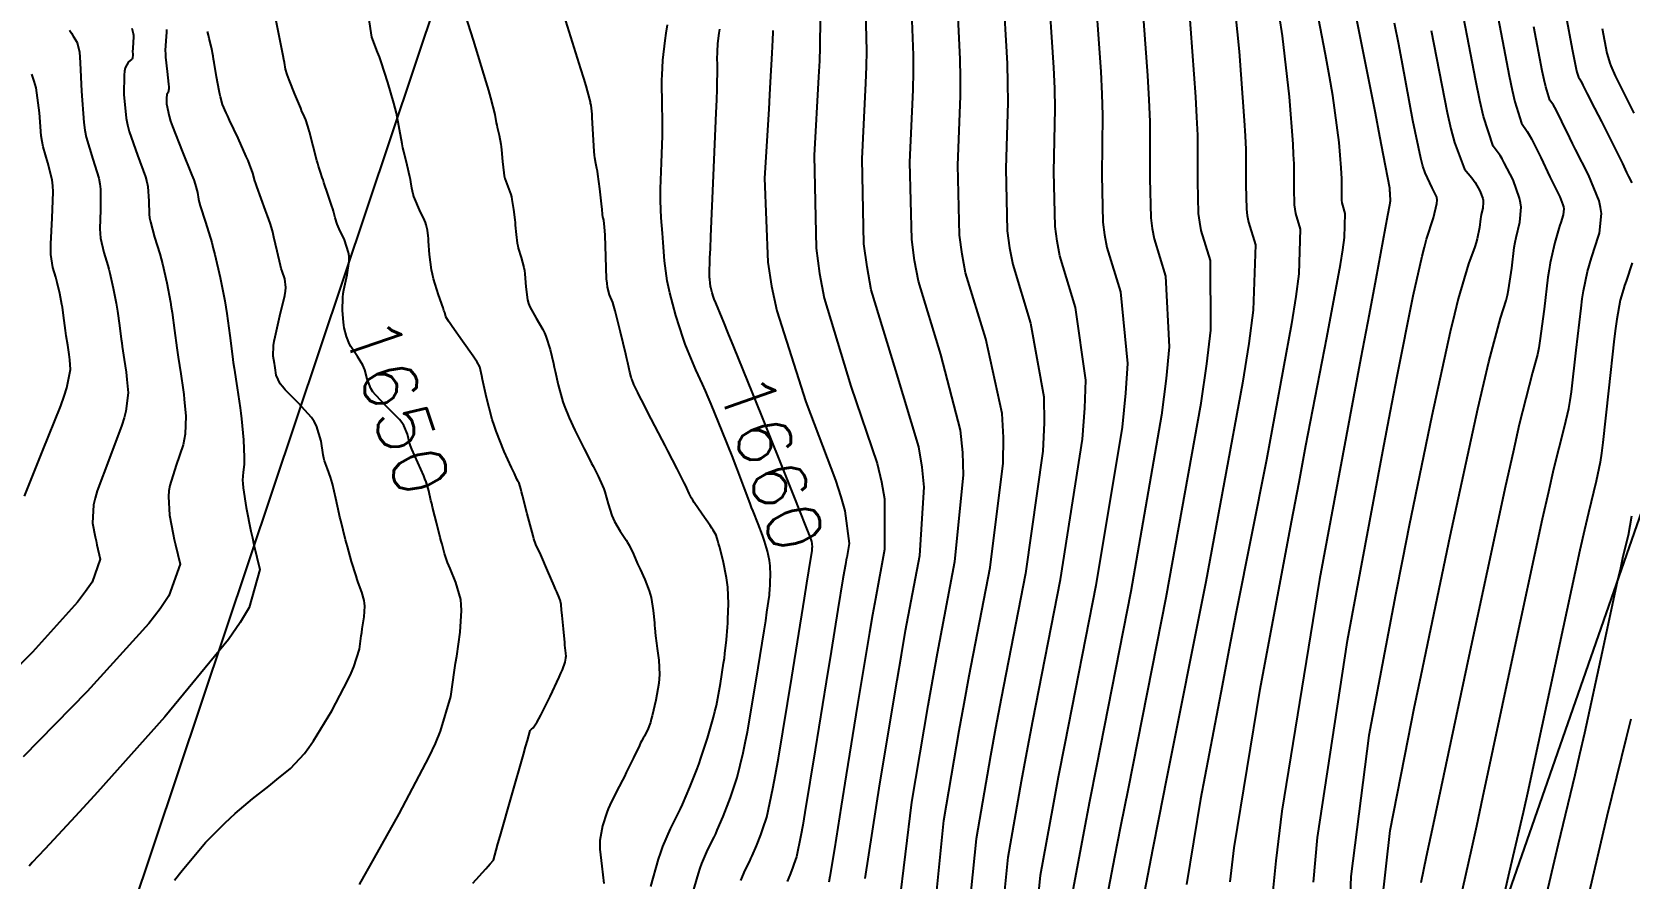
# Model space of a CAD drawing. Header units: metres. Extents: x 837475 to 838479, y 1189012 to 1191015.
# Drawn here: x 837641.9 to 837755.4, y 1189403.5 to 1189463.7 of the extents above; entities that cross this region are included whole.
import ezdxf

# ---------------------------------------------------------------- set-up
doc = ezdxf.new("R2010")
doc.units = ezdxf.units.M
doc.header["$LTSCALE"] = 0.3
for name, color, linetype in [('CORREDORVIA', 70, 'Continuous'), ('COTAS 10', 1, 'Continuous'), ('COTAS INT', 252, 'Continuous'), ('VIA2', 121, 'Continuous')]:
    doc.layers.add(name, color=color, linetype=linetype)
doc.styles.get("Standard").update_dxf_attribs({"font": 'simplex.shx'})

msp = doc.modelspace()

# ---------------------------------------------------------------- linework, layer by layer
at = {"layer": 'CORREDORVIA'}
msp.add_lwpolyline([(837910.67578, 1191000.96488), (838157.033, 1190996.193), (838237.174, 1190821.339), (838237.001, 1190602.875), (838240.0305, 1190437.1985), (838223.5365, 1190366.2715), (838212.196, 1190288.9195), (838227.642, 1189916.876), (838080.482, 1189451.8445), (837860.4834, 1189307.12351), (837593.19071, 1189234.39948), (837744.4868, 1189686.6093), (837750.277, 1189933.973), (837710.4905, 1190057.959), (837731.595, 1190134.414), (837885.383, 1190229.429), (837983.18356, 1190344.11971), (837817.55386, 1190502.18733), (837798.03286, 1190660.16958), (837963.57418, 1190795.98182)], close=True, dxfattribs=at)
at = {"layer": 'COTAS 10'}
for points in [[(837705.943, 1189400.032), (837706.713, 1189407.62), (837707.799, 1189414.008), (837708.145, 1189415.925), (837708.511, 1189417.907), (837709.993, 1189425.602), (837710.924, 1189433.032), (837710.941, 1189434.848), (837710.855, 1189436.558), (837709.676, 1189441.859), (837708.243, 1189446.562), (837707.997, 1189447.895), (837707.816, 1189449.241), (837707.706, 1189454.212), (837707.888, 1189459.135), (837707.891, 1189460.451), (837707.874, 1189461.746), (837707.641, 1189466.253)], [(837718.108, 1189401.085), (837718.866, 1189405.033), (837719.295, 1189407.222), (837719.819, 1189409.886), (837722.506, 1189423.463), (837725.001, 1189437.285), (837725.405, 1189440.103), (837725.683, 1189442.483), (837725.652, 1189447.435), (837725.001, 1189449.572), (837724.889, 1189450.178), (837724.807, 1189450.79), (837724.757, 1189453.049), (837724.749, 1189456.362), (837724.694, 1189457.637), (837724.615, 1189459.069), (837724.139, 1189465.534)], [(837750.924, 1189464.89), (837751.379, 1189462.471), (837751.606, 1189461.272), (837751.656, 1189461.035), (837751.701, 1189460.841), (837751.815, 1189460.485), (837751.912, 1189460.345), (837751.945, 1189460.286), (837751.981, 1189460.22), (837752.136, 1189459.908), (837752.442, 1189459.288), (837752.574, 1189459.026), (837752.726, 1189458.726), (837753.445, 1189457.319), (837754.193, 1189455.85), (837754.363, 1189455.512), (837754.517, 1189455.203), (837754.941, 1189454.332), (837755.238, 1189453.709), (837755.312, 1189453.556), (837755.383, 1189453.412), (837755.608, 1189452.961)], [(837665.158, 1189403.073), (837665.484, 1189403.656), (837665.887, 1189404.372), (837667.983, 1189408.082), (837670.125, 1189412.152), (837670.558, 1189413.096), (837670.922, 1189413.961), (837671.654, 1189416.423), (837671.926, 1189418.31), (837671.999, 1189418.812), (837672.071, 1189419.306), (837672.321, 1189421.014), (837672.422, 1189422.558), (837672.4, 1189422.948), (837672.356, 1189423.321), (837672.016, 1189424.535), (837671.6, 1189425.526), (837671.508, 1189425.76), (837671.426, 1189425.975), (837671.214, 1189426.605), (837671.036, 1189427.257), (837670.975, 1189427.486), (837670.909, 1189427.736), (837670.631, 1189428.814), (837670.523, 1189429.247), (837670.359, 1189429.898), (837670.297, 1189430.151), (837670.241, 1189430.384), (837670.087, 1189431.056), (837669.897, 1189431.695), (837669.817, 1189431.907), (837669.726, 1189432.134), (837669.301, 1189433.08), (837668.885, 1189434.025), (837668.799, 1189434.252), (837668.727, 1189434.463), (837668.575, 1189435.097), (837668.316, 1189435.713), (837668.176, 1189435.913), (837668.007, 1189436.124), (837667.151, 1189436.993), (837666.291, 1189437.884), (837666.119, 1189438.109), (837665.976, 1189438.326), (837665.701, 1189439.033), (837665.543, 1189439.668), (837665.475, 1189439.839), (837665.396, 1189440.008), (837665.022, 1189440.602), (837664.631, 1189441.175), (837664.541, 1189441.332), (837664.46, 1189441.488), (837664.232, 1189442.043), (837664.084, 1189442.658), (837664.052, 1189442.853), (837664.024, 1189443.057), (837663.956, 1189443.881), (837663.98, 1189444.811), (837664.01, 1189445.083), (837664.05, 1189445.361), (837664.279, 1189446.415), (837664.398, 1189447.233), (837664.431, 1189447.464), (837664.422, 1189447.739), (837664.391, 1189448.007), (837664.096, 1189448.916), (837663.729, 1189449.681), (837663.652, 1189449.857), (837663.586, 1189450.017), (837663.44, 1189450.469), (837663.315, 1189450.942), (837663.262, 1189451.116), (837663.202, 1189451.31), (837662.92, 1189452.164), (837662.635, 1189452.997), (837662.573, 1189453.177), (837662.518, 1189453.335), (837662.38, 1189453.723), (837662.247, 1189454.157), (837662.195, 1189454.344), (837662.137, 1189454.56), (837661.872, 1189455.582), (837661.603, 1189456.602), (837661.542, 1189456.818), (837661.487, 1189457.004), (837661.336, 1189457.434), (837661.15, 1189457.863), (837661.073, 1189458.048), (837660.984, 1189458.262), (837660.571, 1189459.276), (837660.174, 1189460.28), (837660.096, 1189460.488), (837660.031, 1189460.666), (837659.912, 1189461.053), (837659.826, 1189461.512), (837659.782, 1189461.734), (837659.731, 1189461.997), (837659.473, 1189463.291), (837659.204, 1189464.607)], [(837692.263, 1189403.356), (837692.585, 1189404.094), (837692.903, 1189404.731), (837692.99, 1189404.917), (837693.077, 1189405.107), (837693.384, 1189405.824), (837693.682, 1189406.587), (837693.762, 1189406.805), (837693.841, 1189407.027), (837694.117, 1189407.853), (837694.554, 1189409.895), (837694.734, 1189410.883), (837694.939, 1189412.054), (837695.895, 1189417.809), (837696.799, 1189423.417), (837696.972, 1189424.495), (837697.112, 1189425.368), (837697.34, 1189426.806), (837697.347, 1189426.91), (837697.349, 1189426.941), (837697.351, 1189426.974), (837697.354, 1189427.101), (837697.349, 1189427.237), (837697.345, 1189427.275), (837697.339, 1189427.313), (837697.311, 1189427.453), (837697.269, 1189427.6), (837697.254, 1189427.642), (837697.239, 1189427.686), (837697.174, 1189427.852), (837697.1, 1189428.037), (837697.078, 1189428.093), (837697.056, 1189428.15), (837696.974, 1189428.373), (837696.429, 1189429.746), (837696.115, 1189430.529), (837695.73, 1189431.485), (837693.753, 1189436.393), (837691.77, 1189441.303), (837691.382, 1189442.261), (837691.063, 1189443.045), (837690.943, 1189443.338), (837690.493, 1189444.428), (837690.382, 1189444.687), (837690.352, 1189444.764), (837690.324, 1189444.841), (837690.228, 1189445.137), (837690.15, 1189445.434), (837690.133, 1189445.513), (837690.118, 1189445.589), (837690.084, 1189445.852), (837690.064, 1189446.092), (837690.059, 1189446.153), (837690.054, 1189446.213), (837690.038, 1189446.412), (837690.075, 1189447.611), (837690.103, 1189448.301), (837690.139, 1189449.146), (837690.334, 1189453.494), (837690.526, 1189457.944), (837690.56, 1189458.855), (837690.586, 1189459.626), (837690.612, 1189461.249), (837690.599, 1189461.931), (837690.601, 1189462.108), (837690.605, 1189462.28), (837690.639, 1189462.861), (837690.727, 1189463.618), (837690.766, 1189463.901)], [(837732.973, 1189403.22), (837733.262, 1189406.4), (837735.388, 1189420.407), (837737.914, 1189433.892), (837738.455, 1189436.743), (837738.927, 1189439.212), (837740.062, 1189444.939), (837740.7, 1189447.755), (837740.86, 1189448.388), (837741.012, 1189448.958), (837741.5, 1189450.486), (837741.757, 1189451.489), (837741.762, 1189451.727), (837741.74, 1189451.948), (837741.424, 1189452.604), (837740.909, 1189453.671), (837740.761, 1189454.152), (837740.61, 1189454.713), (837740.048, 1189457.408), (837739.304, 1189461.414), (837739.039, 1189462.801), (837738.748, 1189464.309)], [(837641.36, 1189430.674), (837642.635, 1189433.886), (837643.922, 1189437.116), (837644.163, 1189437.793), (837644.354, 1189438.375), (837644.627, 1189439.693), (837644.564, 1189440.385), (837644.543, 1189440.573), (837644.52, 1189440.759), (837644.422, 1189441.419), (837644.318, 1189442.083), (837644.291, 1189442.271), (837644.264, 1189442.462), (837644.175, 1189443.168), (837644.074, 1189443.902), (837644.04, 1189444.11), (837644.004, 1189444.321), (837643.855, 1189445.1), (837643.678, 1189445.866), (837643.626, 1189446.068), (837643.572, 1189446.266), (837643.362, 1189446.945), (837643.221, 1189447.877), (837643.21, 1189448.235), (837643.211, 1189448.636), (837643.316, 1189450.443), (837643.383, 1189452.316), (837643.359, 1189452.759), (837643.318, 1189453.17), (837643.016, 1189454.377), (837642.67, 1189455.529), (837642.6, 1189455.904), (837642.542, 1189456.304), (837642.425, 1189457.95), (837642.176, 1189459.724), (837642.034, 1189460.205), (837641.86, 1189460.68)], [(837755.626, 1189447.265), (837755.195, 1189445.971), (837755.097, 1189445.672), (837755.009, 1189445.398), (837754.769, 1189444.619), (837754.537, 1189443.258), (837754.453, 1189442.616), (837754.361, 1189441.859), (837753.961, 1189438.171), (837753.549, 1189434.488), (837753.451, 1189433.734), (837753.359, 1189433.096), (837753.083, 1189431.753), (837752.518, 1189429.506), (837752.245, 1189428.297), (837751.921, 1189426.834), (837748.628, 1189411.547), (837748.238, 1189409.776), (837747.882, 1189408.186), (837746.886, 1189403.934), (837746.214, 1189401.058)]]:
    msp.add_lwpolyline(points, dxfattribs=at)
at = {"layer": 'COTAS INT'}
for points in [[(837720.615, 1189468.351), (837721.184, 1189460.594), (837721.277, 1189458.869), (837721.343, 1189457.326), (837721.347, 1189453.281), (837721.409, 1189450.48), (837721.511, 1189449.721), (837721.649, 1189448.97), (837722.457, 1189446.32), (837722.718, 1189441.298), (837722.512, 1189439.052), (837722.186, 1189436.434), (837720.004, 1189423.891), (837717.558, 1189411.49), (837717.065, 1189408.962), (837716.652, 1189406.828), (837715.829, 1189402.392)], [(837727.045, 1189403.257), (837727.337, 1189405.672), (837729.184, 1189416.944), (837731.415, 1189428.853), (837731.949, 1189431.669), (837732.446, 1189434.277), (837733.938, 1189441.959), (837734.9, 1189447.158), (837735.063, 1189448.201), (837735.182, 1189449.071), (837735.238, 1189450.781), (837735.055, 1189451.379), (837735.024, 1189451.548), (837735.001, 1189451.719), (837734.987, 1189452.351), (837734.985, 1189453.278), (837734.97, 1189453.634), (837734.948, 1189454.035), (837734.814, 1189455.843), (837734.347, 1189459.173), (837734.115, 1189460.532), (837733.838, 1189462.082), (837732.465, 1189469.257)], [(837710.765, 1189400.021), (837711.271, 1189405.006), (837712.226, 1189410.418), (837712.605, 1189412.444), (837713.034, 1189414.699), (837714.998, 1189424.746), (837716.555, 1189434.733), (837716.727, 1189436.95), (837716.786, 1189438.928), (837716.066, 1189444.09), (837714.946, 1189447.766), (837714.754, 1189448.808), (837714.612, 1189449.86), (837714.526, 1189453.747), (837714.615, 1189458.231), (837714.584, 1189459.66), (837714.529, 1189461.17), (837714.128, 1189467.302)], [(837717.372, 1189467.827), (837717.856, 1189460.882), (837717.931, 1189459.264), (837717.979, 1189457.779), (837717.936, 1189453.514), (837718.011, 1189450.17), (837718.132, 1189449.265), (837718.298, 1189448.368), (837719.261, 1189445.205), (837719.752, 1189440.113), (837719.619, 1189438.001), (837719.37, 1189435.584), (837717.501, 1189424.319), (837715.296, 1189413.094), (837714.835, 1189410.703), (837714.439, 1189408.623), (837713.55, 1189403.699), (837713.176, 1189400.016)], [(837727.156, 1189467.675), (837727.697, 1189462.304), (837728.059, 1189457.391), (837728.119, 1189456.303), (837728.161, 1189455.334), (837728.167, 1189452.816), (837728.205, 1189451.099), (837728.267, 1189450.635), (837728.352, 1189450.174), (837728.847, 1189448.55), (837728.696, 1189443.906), (837728.374, 1189441.541), (837727.931, 1189438.709), (837725.316, 1189424.585), (837722.539, 1189410.569), (837721.992, 1189407.805), (837721.542, 1189405.526), (837720.72, 1189401.327)], [(837737.845, 1189401.61), (837738.437, 1189406.915), (837739.704, 1189413.417), (837740.146, 1189415.602), (837740.628, 1189417.953), (837742.7, 1189427.834), (837744.666, 1189436.883), (837745.081, 1189438.711), (837745.439, 1189440.244), (837746.267, 1189443.333), (837746.672, 1189444.589), (837746.763, 1189444.968), (837746.845, 1189445.359), (837747.069, 1189446.884), (837747.256, 1189448.369), (837747.316, 1189448.735), (837747.38, 1189449.083), (837747.638, 1189450.176), (837747.736, 1189451.225), (837747.699, 1189451.544), (837747.633, 1189451.876), (837747.162, 1189453.178), (837746.545, 1189454.389), (837746.389, 1189454.663), (837746.238, 1189454.91), (837745.742, 1189455.581), (837745.07, 1189457.674), (837744.808, 1189458.818), (837744.514, 1189460.207), (837743.178, 1189467.259)], [(837672.321, 1189466.022), (837673.246, 1189463.102), (837674.153, 1189460.152), (837674.335, 1189459.536), (837674.486, 1189459.008), (837674.779, 1189457.831), (837674.884, 1189457.233), (837674.917, 1189457.071), (837674.951, 1189456.911), (837675.088, 1189456.345), (837675.215, 1189455.721), (837675.243, 1189455.525), (837675.268, 1189455.318), (837675.333, 1189454.486), (837675.417, 1189453.663), (837675.454, 1189453.463), (837675.496, 1189453.274), (837675.699, 1189452.692), (837675.911, 1189452.136), (837675.959, 1189451.964), (837676.003, 1189451.785), (837676.122, 1189451.071), (837676.203, 1189450.333), (837676.222, 1189450.138), (837676.24, 1189449.947), (837676.291, 1189449.294), (837676.372, 1189448.662), (837676.408, 1189448.485), (837676.449, 1189448.307), (837676.649, 1189447.658), (837676.844, 1189446.939), (837676.883, 1189446.718), (837676.916, 1189446.487), (837676.982, 1189445.57), (837677.108, 1189444.633), (837677.179, 1189444.389), (837677.266, 1189444.152), (837677.711, 1189443.349), (837678.197, 1189442.544), (837678.31, 1189442.305), (837678.413, 1189442.058), (837678.71, 1189441.11), (837678.943, 1189440.12), (837679.006, 1189439.847), (837679.068, 1189439.575), (837679.288, 1189438.598), (837679.539, 1189437.645), (837679.62, 1189437.389), (837679.707, 1189437.135), (837680.064, 1189436.246), (837680.465, 1189435.379), (837680.58, 1189435.14), (837680.696, 1189434.901), (837681.13, 1189434.041), (837681.553, 1189433.224), (837681.662, 1189433.012), (837681.769, 1189432.806), (837682.126, 1189432.114), (837682.44, 1189431.415), (837682.52, 1189431.206), (837682.595, 1189430.989), (837682.841, 1189430.147), (837683.109, 1189429.308), (837683.199, 1189429.093), (837683.296, 1189428.886), (837683.703, 1189428.199), (837684.121, 1189427.558), (837684.225, 1189427.38), (837684.323, 1189427.201), (837684.635, 1189426.552), (837684.93, 1189425.878), (837685.017, 1189425.684), (837685.107, 1189425.486), (837685.452, 1189424.746), (837685.762, 1189423.944), (837685.829, 1189423.708), (837685.889, 1189423.466), (837686.037, 1189422.54), (837686.124, 1189421.68), (837686.144, 1189421.479), (837686.162, 1189421.294), (837686.214, 1189420.759), (837686.272, 1189420.23), (837686.294, 1189420.048), (837686.319, 1189419.851), (837686.431, 1189419.011), (837686.479, 1189418.003), (837686.464, 1189417.7), (837686.436, 1189417.386), (837686.233, 1189416.167), (837685.968, 1189415.058), (837685.902, 1189414.813), (837685.838, 1189414.595), (837685.635, 1189414.036), (837685.479, 1189413.722), (837685.446, 1189413.66), (837685.418, 1189413.608), (837685.351, 1189413.507), (837685.219, 1189413.268), (837685.149, 1189413.129), (837685.065, 1189412.958), (837684.64, 1189412.075), (837684.131, 1189411.029), (837683.993, 1189410.755), (837683.858, 1189410.488), (837683.379, 1189409.58), (837682.948, 1189408.695), (837682.842, 1189408.443), (837682.742, 1189408.187), (837682.427, 1189407.235), (837682.253, 1189406.201), (837682.241, 1189405.894), (837682.245, 1189405.577), (837682.391, 1189404.358), (837682.542, 1189403.136)], [(837710.884, 1189466.778), (837711.201, 1189461.458), (837711.238, 1189460.056), (837711.252, 1189458.683), (837711.116, 1189453.979), (837711.214, 1189449.55), (837711.375, 1189448.351), (837711.595, 1189447.164), (837712.871, 1189442.974), (837713.821, 1189437.743), (837713.834, 1189435.899), (837713.739, 1189433.883), (837712.496, 1189425.174), (837710.772, 1189416.303), (837710.375, 1189414.185), (837710.013, 1189412.213), (837708.992, 1189406.313), (837708.354, 1189400.027)], [(837735.669, 1189466.496), (837737.357, 1189457.932), (837737.681, 1189456.273), (837737.943, 1189454.922), (837738.373, 1189452.613), (837738.392, 1189452.357), (837738.395, 1189452.3), (837738.397, 1189452.25), (837738.397, 1189452.118), (837738.399, 1189452.029), (837738.407, 1189451.981), (837738.433, 1189451.896), (837738.425, 1189451.654), (837738.408, 1189451.531), (837738.385, 1189451.383), (837738.249, 1189450.647), (837737.4, 1189446.131), (837736.927, 1189443.601), (837736.352, 1189440.516), (837733.417, 1189424.752), (837730.718, 1189408.285), (837730.292, 1189404.757), (837730.005, 1189401.677)], [(837701.119, 1189403.486), (837702.155, 1189410.234), (837703.373, 1189417.598), (837703.685, 1189419.407), (837703.987, 1189421.116), (837704.987, 1189426.458), (837705.293, 1189431.332), (837705.156, 1189432.746), (837704.924, 1189434.188), (837703.285, 1189439.629), (837701.54, 1189445.358), (837701.24, 1189446.981), (837701.02, 1189448.621), (837700.886, 1189454.677), (837701.161, 1189460.04), (837701.198, 1189461.243), (837701.219, 1189462.323), (837701.153, 1189465.204)], [(837703.531, 1189401.53), (837704.434, 1189408.927), (837705.586, 1189415.803), (837705.915, 1189417.666), (837706.249, 1189419.512), (837707.49, 1189426.03), (837708.108, 1189432.182), (837708.049, 1189433.797), (837707.889, 1189435.373), (837706.481, 1189440.744), (837704.892, 1189445.96), (837704.619, 1189447.438), (837704.418, 1189448.931), (837704.296, 1189454.444), (837704.524, 1189459.588), (837704.545, 1189460.847), (837704.546, 1189462.035), (837704.397, 1189465.729)], [(837745.911, 1189465.663), (837746.878, 1189460.562), (837747.091, 1189459.557), (837747.28, 1189458.73), (837747.766, 1189457.215), (837748.177, 1189456.621), (837748.319, 1189456.373), (837748.473, 1189456.089), (837749.131, 1189454.763), (837749.788, 1189453.386), (837749.94, 1189453.069), (837750.081, 1189452.781), (837750.482, 1189451.974), (837750.714, 1189451.396), (837750.747, 1189451.253), (837750.767, 1189451.117), (837750.725, 1189450.684), (837750.554, 1189450.148), (837750.493, 1189449.946), (837750.425, 1189449.721), (837750.129, 1189448.716), (837749.808, 1189447.286), (837749.724, 1189446.793), (837749.642, 1189446.259), (837749.366, 1189443.98), (837749.08, 1189441.735), (837748.992, 1189441.223), (837748.901, 1189440.758), (837748.539, 1189439.473), (837747.611, 1189435.783), (837747.163, 1189433.801), (837746.631, 1189431.404), (837744.02, 1189419.281), (837741.479, 1189407.324), (837740.992, 1189405.031), (837740.599, 1189403.18)], [(837644.551, 1189463.817), (837644.687, 1189463.595), (837644.806, 1189463.402), (837645.096, 1189462.945), (837645.251, 1189462.251), (837645.285, 1189461.909), (837645.316, 1189461.501), (837645.398, 1189459.485), (837645.557, 1189457.259), (837645.636, 1189456.719), (837645.73, 1189456.212), (837646.198, 1189454.654), (837646.629, 1189453.285), (837646.7, 1189452.897), (837646.75, 1189452.504), (837646.756, 1189451.053), (837646.71, 1189449.689), (837646.728, 1189449.352), (837646.758, 1189449.031), (837646.977, 1189448.02), (837647.266, 1189447.085), (837647.341, 1189446.812), (837647.413, 1189446.533), (837647.656, 1189445.478), (837647.862, 1189444.404), (837647.912, 1189444.114), (837647.958, 1189443.827), (837648.097, 1189442.815), (837648.221, 1189441.842), (837648.257, 1189441.58), (837648.295, 1189441.32), (837648.438, 1189440.406), (837648.573, 1189439.496), (837648.605, 1189439.239), (837648.634, 1189438.98), (837648.721, 1189438.027), (837648.56, 1189436.727), (837648.433, 1189436.25), (837648.27, 1189435.722), (837647.386, 1189433.39), (837646.522, 1189431.059), (837646.372, 1189430.531), (837646.261, 1189430.054), (837646.182, 1189428.758), (837646.373, 1189427.781), (837646.432, 1189427.506), (837646.493, 1189427.229), (837646.736, 1189426.211), (837646.155, 1189424.569), (837645.696, 1189423.899), (837645.108, 1189423.135), (837641.908, 1189419.597), (837638.53, 1189416.171)], [(837648.967, 1189463.967), (837649.073, 1189463.58), (837649.088, 1189463.468), (837649.097, 1189463.356), (837649.081, 1189462.934), (837649.043, 1189462.538), (837649.038, 1189462.44), (837649.037, 1189462.349), (837649.053, 1189462.065), (837649.024, 1189461.838), (837648.994, 1189461.783), (837648.954, 1189461.732), (837648.73, 1189461.573), (837648.507, 1189461.133), (837648.468, 1189460.904), (837648.438, 1189460.628), (837648.414, 1189459.245), (837648.587, 1189457.558), (837648.682, 1189457.09), (837648.796, 1189456.622), (837649.38, 1189454.931), (837649.94, 1189453.401), (837650.041, 1189453.034), (837650.117, 1189452.692), (837650.196, 1189451.663), (837650.21, 1189450.742), (837650.246, 1189450.468), (837650.296, 1189450.185), (837650.592, 1189449.096), (837650.96, 1189447.903), (837651.056, 1189447.556), (837651.148, 1189447.201), (837651.457, 1189445.856), (837651.72, 1189444.488), (837651.783, 1189444.118), (837651.842, 1189443.752), (837652.019, 1189442.463), (837652.177, 1189441.223), (837652.223, 1189440.888), (837652.271, 1189440.557), (837652.454, 1189439.392), (837652.626, 1189438.233), (837652.666, 1189437.906), (837652.704, 1189437.576), (837652.815, 1189436.361), (837652.766, 1189435.079), (837652.704, 1189434.707), (837652.619, 1189434.327), (837652.137, 1189432.893), (837651.684, 1189431.443), (837651.618, 1189431.053), (837651.578, 1189430.668), (837651.647, 1189429.318), (837651.908, 1189427.983), (837651.988, 1189427.607), (837652.072, 1189427.229), (837652.405, 1189425.837), (837651.609, 1189423.593), (837650.982, 1189422.677), (837650.178, 1189421.633), (837645.804, 1189416.796), (837641.246, 1189412.155)], [(837651.447, 1189463.873), (837651.439, 1189463.688), (837651.385, 1189463.065), (837651.354, 1189462.375), (837651.362, 1189462.147), (837651.376, 1189461.903), (837651.485, 1189460.888), (837651.589, 1189459.978), (837651.6, 1189459.8), (837651.603, 1189459.654), (837651.552, 1189459.396), (837651.473, 1189459.241), (837651.459, 1189459.16), (837651.449, 1189459.063), (837651.441, 1189458.575), (837651.621, 1189457.697), (837651.73, 1189457.354), (837651.864, 1189456.967), (837652.562, 1189455.208), (837653.252, 1189453.516), (837653.381, 1189453.171), (837653.485, 1189452.88), (837653.635, 1189452.274), (837653.709, 1189451.795), (837653.764, 1189451.584), (837653.833, 1189451.339), (837654.207, 1189450.172), (837654.655, 1189448.722), (837654.77, 1189448.3), (837654.883, 1189447.868), (837655.259, 1189446.234), (837655.578, 1189444.571), (837655.655, 1189444.122), (837655.726, 1189443.677), (837655.942, 1189442.11), (837656.133, 1189440.603), (837656.19, 1189440.197), (837656.248, 1189439.794), (837656.47, 1189438.378), (837656.678, 1189436.97), (837656.728, 1189436.572), (837656.773, 1189436.171), (837656.908, 1189434.695), (837656.973, 1189433.431), (837656.974, 1189433.163), (837656.968, 1189432.932), (837656.888, 1189432.397), (837656.846, 1189431.827), (837656.864, 1189431.575), (837656.894, 1189431.281), (837657.112, 1189429.879), (837657.443, 1189428.186), (837657.545, 1189427.709), (837657.651, 1189427.228), (837658.073, 1189425.463), (837657.313, 1189422.767), (837656.675, 1189421.7), (837655.85, 1189420.493), (837651.326, 1189414.977), (837646.528, 1189409.625), (837645.531, 1189408.523), (837644.677, 1189407.585), (837642.794, 1189405.568), (837641.899, 1189404.635), (837641.669, 1189404.38)], [(837673.222, 1189403.162), (837674.142, 1189404.177), (837674.318, 1189404.372), (837674.459, 1189404.53), (837674.681, 1189404.788), (837674.879, 1189405.505), (837675.005, 1189405.952), (837675.163, 1189406.507), (837675.987, 1189409.409), (837676.813, 1189412.309), (837676.971, 1189412.863), (837677.098, 1189413.309), (837677.3, 1189414.018), (837677.303, 1189414.022), (837677.303, 1189414.024), (837677.304, 1189414.025), (837677.307, 1189414.03), (837677.34, 1189414.061), (837677.36, 1189414.078), (837677.385, 1189414.1), (837677.515, 1189414.209), (837677.797, 1189414.633), (837677.918, 1189414.853), (837678.057, 1189415.117), (837678.714, 1189416.443), (837679.352, 1189417.799), (837679.479, 1189418.082), (837679.585, 1189418.326), (837679.789, 1189418.875), (837679.835, 1189419.149), (837679.841, 1189419.219), (837679.844, 1189419.288), (837679.833, 1189419.514), (837679.789, 1189419.907), (837679.771, 1189420.08), (837679.751, 1189420.281), (837679.658, 1189421.238), (837679.566, 1189422.197), (837679.547, 1189422.398), (837679.53, 1189422.573), (837679.491, 1189422.972), (837679.457, 1189423.183), (837679.444, 1189423.239), (837679.428, 1189423.292), (837679.358, 1189423.475), (837679.18, 1189423.876), (837679.097, 1189424.067), (837679, 1189424.294), (837678.526, 1189425.402), (837678.053, 1189426.497), (837677.956, 1189426.715), (837677.874, 1189426.897), (837677.701, 1189427.245), (837677.56, 1189427.646), (837677.499, 1189427.86), (837677.427, 1189428.118), (837677.089, 1189429.425), (837676.756, 1189430.73), (837676.688, 1189430.988), (837676.63, 1189431.201), (837676.509, 1189431.596), (837676.453, 1189431.704), (837676.437, 1189431.736), (837676.42, 1189431.769), (837676.354, 1189431.897), (837676.174, 1189432.281), (837676.085, 1189432.475), (837675.979, 1189432.708), (837675.455, 1189433.869), (837674.876, 1189435.313), (837674.736, 1189435.725), (837674.603, 1189436.141), (837674.197, 1189437.687), (837673.908, 1189438.984), (837673.85, 1189439.244), (837673.801, 1189439.46), (837673.706, 1189439.883), (837673.498, 1189440.247), (837673.379, 1189440.427), (837673.233, 1189440.641), (837672.483, 1189441.7), (837671.74, 1189442.748), (837671.598, 1189442.955), (837671.484, 1189443.125), (837671.301, 1189443.442), (837671.218, 1189443.731), (837671.167, 1189443.885), (837671.103, 1189444.071), (837670.768, 1189445.01), (837670.419, 1189446.147), (837670.346, 1189446.459), (837670.283, 1189446.769), (837670.142, 1189447.876), (837670.076, 1189448.809), (837670.061, 1189449.009), (837670.047, 1189449.184), (837670.008, 1189449.607), (837669.902, 1189449.985), (837669.846, 1189450.132), (837669.778, 1189450.298), (837669.437, 1189451.05), (837669.099, 1189451.815), (837669.033, 1189451.988), (837668.979, 1189452.146), (837668.884, 1189452.578), (837668.821, 1189453.026), (837668.788, 1189453.194), (837668.747, 1189453.38), (837668.541, 1189454.212), (837668.307, 1189455.184), (837668.248, 1189455.46), (837668.192, 1189455.737), (837668.011, 1189456.763), (837667.783, 1189457.91), (837667.697, 1189458.265), (837667.601, 1189458.635), (837667.171, 1189460.107), (837666.697, 1189461.56), (837666.574, 1189461.919), (837666.453, 1189462.259), (837666.045, 1189463.331), (837665.829, 1189464.71)], [(837685.866, 1189402.929), (837686.42, 1189404.869), (837686.573, 1189405.33), (837686.726, 1189405.757), (837687.279, 1189407.023), (837687.825, 1189408.117), (837687.974, 1189408.435), (837688.123, 1189408.761), (837688.651, 1189409.991), (837689.161, 1189411.3), (837689.298, 1189411.675), (837689.434, 1189412.055), (837689.908, 1189413.473), (837690.331, 1189414.953), (837690.433, 1189415.373), (837690.53, 1189415.797), (837690.828, 1189417.363), (837691.05, 1189418.808), (837691.1, 1189419.156), (837691.144, 1189419.481), (837691.259, 1189420.466), (837691.328, 1189421.369), (837691.343, 1189421.642), (837691.355, 1189421.925), (837691.385, 1189423.031), (837691.339, 1189424.213), (837691.304, 1189424.544), (837691.259, 1189424.876), (837691.014, 1189426.089), (837690.749, 1189427.112), (837690.691, 1189427.324), (837690.64, 1189427.506), (837690.511, 1189427.909), (837690.309, 1189428.262), (837690.211, 1189428.413), (837690.095, 1189428.587), (837689.526, 1189429.406), (837688.965, 1189430.22), (837688.854, 1189430.39), (837688.762, 1189430.537), (837688.592, 1189430.869), (837688.435, 1189431.248), (837688.351, 1189431.423), (837688.251, 1189431.63), (837687.743, 1189432.632), (837687.084, 1189433.909), (837686.888, 1189434.288), (837686.686, 1189434.679), (837685.906, 1189436.186), (837685.218, 1189437.521), (837685.074, 1189437.804), (837684.951, 1189438.049), (837684.672, 1189438.622), (837684.537, 1189438.958), (837684.505, 1189439.053), (837684.474, 1189439.15), (837684.38, 1189439.509), (837684.228, 1189440.166), (837684.161, 1189440.45), (837684.084, 1189440.779), (837683.715, 1189442.337), (837683.329, 1189443.87), (837683.24, 1189444.182), (837683.16, 1189444.447), (837682.938, 1189444.998), (837682.792, 1189445.555), (837682.761, 1189445.824), (837682.733, 1189446.141), (837682.663, 1189447.699), (837682.615, 1189449.242), (837682.6, 1189449.551), (837682.586, 1189449.807), (837682.529, 1189450.306), (837682.48, 1189450.467), (837682.47, 1189450.511), (837682.461, 1189450.555), (837682.441, 1189450.712), (837682.403, 1189451.086), (837682.383, 1189451.267), (837682.359, 1189451.481), (837682.236, 1189452.534), (837682.103, 1189453.584), (837682.072, 1189453.796), (837682.044, 1189453.974), (837681.962, 1189454.334), (837681.894, 1189454.734), (837681.875, 1189454.937), (837681.855, 1189455.18), (837681.782, 1189456.393), (837681.714, 1189457.61), (837681.698, 1189457.856), (837681.682, 1189458.062), (837681.634, 1189458.478), (837681.595, 1189458.638), (837681.586, 1189458.683), (837681.576, 1189458.729), (837681.547, 1189458.898), (837681.266, 1189459.86), (837681.099, 1189460.406), (837680.893, 1189461.073), (837679.826, 1189464.49)], [(837688.814, 1189402.318), (837689.252, 1189403.854), (837689.373, 1189404.218), (837689.495, 1189404.556), (837689.932, 1189405.559), (837690.364, 1189406.424), (837690.482, 1189406.676), (837690.6, 1189406.934), (837691.017, 1189407.907), (837691.422, 1189408.944), (837691.53, 1189409.24), (837691.637, 1189409.541), (837692.013, 1189410.663), (837692.442, 1189412.424), (837692.584, 1189413.128), (837692.735, 1189413.925), (837693.361, 1189417.586), (837693.925, 1189421.112), (837694.036, 1189421.826), (837694.128, 1189422.424), (837694.299, 1189423.636), (837694.338, 1189424.139), (837694.346, 1189424.292), (837694.353, 1189424.449), (837694.358, 1189424.615), (837694.37, 1189425.066), (837694.344, 1189425.725), (837694.324, 1189425.909), (837694.299, 1189426.095), (837694.163, 1189426.771), (837693.956, 1189427.482), (837693.886, 1189427.69), (837693.812, 1189427.902), (837693.498, 1189428.707), (837693.137, 1189429.603), (837693.033, 1189429.872), (837692.927, 1189430.15), (837692.528, 1189431.233), (837692.036, 1189432.554), (837691.87, 1189432.983), (837691.693, 1189433.439), (837690.946, 1189435.315), (837690.156, 1189437.232), (837689.951, 1189437.714), (837689.752, 1189438.175), (837689.543, 1189438.64), (837689.082, 1189439.663), (837688.477, 1189441.076), (837688.319, 1189441.49), (837688.164, 1189441.914), (837687.639, 1189443.526), (837687.215, 1189445.142), (837687.124, 1189445.569), (837687.045, 1189445.987), (837686.856, 1189447.419), (837686.749, 1189448.721), (837686.722, 1189449.057), (837686.696, 1189449.382), (837686.609, 1189450.465), (837686.563, 1189451.682), (837686.562, 1189452.092), (837686.566, 1189452.534), (837686.627, 1189454.39), (837686.693, 1189456.306), (837686.701, 1189456.785), (837686.705, 1189457.242), (837686.682, 1189458.707), (837686.658, 1189459.966), (837686.661, 1189460.293), (837686.669, 1189460.611), (837686.73, 1189461.683), (837686.894, 1189463.082), (837686.966, 1189463.605), (837687.049, 1189464.189)], [(837694.543, 1189463.792), (837694.536, 1189463.48), (837694.53, 1189463.321), (837694.522, 1189463.131), (837694.481, 1189462.185), (837694.367, 1189460.121), (837694.314, 1189459.227), (837694.252, 1189458.193), (837693.95, 1189453.291), (837694.181, 1189447.316), (837694.455, 1189445.605), (837694.819, 1189443.87), (837696.895, 1189437.399), (837698.992, 1189431.818), (837699.371, 1189430.644), (837699.662, 1189429.631), (837699.982, 1189427.313), (837699.798, 1189426.324), (837699.791, 1189426.288), (837699.704, 1189425.824), (837699.618, 1189425.334), (837699.528, 1189424.809), (837699.168, 1189422.63), (837698.687, 1189419.639), (837698.338, 1189417.475), (837697.56, 1189412.651), (837696.823, 1189408.191), (837696.667, 1189407.293), (837696.533, 1189406.541), (837696.222, 1189405.044), (837696.045, 1189404.513), (837695.994, 1189404.371), (837695.942, 1189404.23), (837695.751, 1189403.74), (837695.554, 1189403.279)], [(837697.91, 1189464.68), (837697.891, 1189462.611), (837697.851, 1189461.638), (837697.797, 1189460.492), (837697.476, 1189454.91), (837697.622, 1189448.311), (837697.862, 1189446.525), (837698.189, 1189444.756), (837700.09, 1189438.514), (837701.958, 1189433.003), (837702.263, 1189431.695), (837702.477, 1189430.481), (837702.485, 1189426.886), (837701.832, 1189423.385), (837701.629, 1189422.231), (837701.417, 1189420.997), (837700.572, 1189415.873), (837699.767, 1189410.864), (837699.408, 1189408.637), (837698.919, 1189405.603), (837698.593, 1189403.628), (837698.524, 1189403.23)], [(837730.549, 1189464.792), (837730.752, 1189463.424), (837731.256, 1189459.073), (837731.504, 1189455.713), (837731.544, 1189454.969), (837731.573, 1189454.306), (837731.577, 1189452.584), (837731.603, 1189451.409), (837731.646, 1189451.091), (837731.704, 1189450.777), (837732.042, 1189449.666), (837731.939, 1189446.488), (837731.719, 1189444.871), (837731.415, 1189442.934), (837729.627, 1189433.272), (837727.493, 1189422.423), (837726.971, 1189419.737), (837726.479, 1189417.189), (837724.952, 1189409.135), (837723.956, 1189403.058)], [(837741.352, 1189463.79), (837742.486, 1189457.976), (837742.753, 1189456.813), (837742.999, 1189455.842), (837743.717, 1189453.946), (837744.24, 1189453.323), (837744.363, 1189453.155), (837744.477, 1189452.988), (837744.81, 1189452.402), (837745.006, 1189451.861), (837745.033, 1189451.723), (837745.048, 1189451.59), (837745.008, 1189451.155), (837744.9, 1189450.701), (837744.874, 1189450.557), (837744.849, 1189450.405), (837744.771, 1189449.788), (837744.611, 1189448.983), (837744.534, 1189448.712), (837744.442, 1189448.42), (837743.996, 1189447.192), (837743.267, 1189444.706), (837742.998, 1189443.62), (837742.7, 1189442.362), (837741.381, 1189436.386), (837739.778, 1189428.583), (837739.301, 1189426.173), (837738.809, 1189423.655), (837736.913, 1189413.661), (837735.641, 1189403.626), (837735.543, 1189401.082)], [(837743.4, 1189401.942), (837744.206, 1189405.521), (837744.58, 1189407.24), (837745.019, 1189409.274), (837747.15, 1189419.249), (837749.268, 1189429.079), (837749.698, 1189431.022), (837750.061, 1189432.627), (837750.811, 1189435.613), (837751.13, 1189436.927), (837751.221, 1189437.479), (837751.315, 1189438.112), (837751.663, 1189441.075), (837752.002, 1189444.059), (837752.088, 1189444.705), (837752.172, 1189445.272), (837752.449, 1189446.667), (837752.738, 1189447.622), (837752.829, 1189447.911), (837752.925, 1189448.211), (837753.313, 1189449.383), (837753.449, 1189450.776), (837753.386, 1189451.215), (837753.28, 1189451.677), (837752.532, 1189453.537), (837751.614, 1189455.343), (837751.399, 1189455.771), (837751.202, 1189456.167), (837750.634, 1189457.336), (837750.227, 1189458.154), (837750.132, 1189458.33), (837750.044, 1189458.483), (837749.79, 1189458.85), (837749.491, 1189459.785), (837749.374, 1189460.296), (837749.242, 1189460.917), (837748.645, 1189464.067)], [(837753.49, 1189463.949), (837753.841, 1189462.184), (837753.993, 1189461.634), (837754.053, 1189461.464), (837754.12, 1189461.286), (837754.426, 1189460.583), (837754.845, 1189459.717), (837754.983, 1189459.438), (837755.13, 1189459.142), (837755.744, 1189457.928)], [(837652.015, 1189403.363), (837652.555, 1189404.072), (837654.214, 1189406.041), (837655.599, 1189407.434), (837655.966, 1189407.781), (837656.326, 1189408.11), (837657.568, 1189409.158), (837658.708, 1189410.058), (837659.003, 1189410.293), (837659.289, 1189410.523), (837660.251, 1189411.305), (837661.252, 1189412.387), (837661.563, 1189412.806), (837661.89, 1189413.277), (837663.19, 1189415.408), (837664.341, 1189417.584), (837664.573, 1189418.082), (837664.766, 1189418.536), (837665.152, 1189419.802), (837665.288, 1189420.745), (837665.325, 1189420.996), (837665.36, 1189421.243), (837665.485, 1189422.097), (837665.536, 1189422.869), (837665.525, 1189423.064), (837665.503, 1189423.251), (837665.333, 1189423.858), (837665.075, 1189424.53), (837664.997, 1189424.758), (837664.916, 1189425.005), (837664.603, 1189426.046), (837664.309, 1189427.09), (837664.24, 1189427.338), (837664.177, 1189427.568), (837663.996, 1189428.252), (837663.829, 1189428.944), (837663.775, 1189429.179), (837663.718, 1189429.434), (837663.483, 1189430.511), (837663.234, 1189431.565), (837663.169, 1189431.805), (837663.104, 1189432.022), (837662.882, 1189432.616), (837662.683, 1189433.191), (837662.633, 1189433.395), (837662.585, 1189433.62), (837662.431, 1189434.595), (837662.097, 1189435.684), (837661.935, 1189435.98), (837661.744, 1189436.275), (837660.802, 1189437.319), (837659.872, 1189438.249), (837659.688, 1189438.471), (837659.535, 1189438.678), (837659.246, 1189439.297), (837659.164, 1189439.819), (837659.141, 1189439.964), (837659.117, 1189440.11), (837659.033, 1189440.64), (837659.054, 1189441.402), (837659.097, 1189441.694), (837659.158, 1189442.022), (837659.511, 1189443.497), (837659.844, 1189444.941), (837659.892, 1189445.248), (837659.92, 1189445.515), (837659.858, 1189446.147), (837659.659, 1189446.672), (837659.599, 1189446.871), (837659.538, 1189447.095), (837659.303, 1189448.098), (837659.077, 1189449.109), (837659.022, 1189449.337), (837658.97, 1189449.542), (837658.81, 1189450.098), (837658.628, 1189450.615), (837658.562, 1189450.797), (837658.49, 1189450.996), (837658.175, 1189451.851), (837657.864, 1189452.714), (837657.796, 1189452.917), (837657.734, 1189453.104), (837657.573, 1189453.65), (837657.344, 1189454.302), (837657.24, 1189454.556), (837657.117, 1189454.842), (837656.527, 1189456.14), (837655.928, 1189457.425), (837655.801, 1189457.703), (837655.69, 1189457.946), (837655.43, 1189458.543), (837655.271, 1189459.073), (837655.224, 1189459.274), (837655.177, 1189459.499), (837654.997, 1189460.506), (837654.828, 1189461.53), (837654.788, 1189461.766), (837654.751, 1189461.98), (837654.64, 1189462.579), (837654.487, 1189463.22), (837654.424, 1189463.46), (837654.351, 1189463.728)], [(837755.588, 1189429.265), (837755.354, 1189427.893), (837754.975, 1189426.384), (837754.792, 1189425.572), (837754.574, 1189424.59), (837753.504, 1189419.62), (837752.237, 1189413.819), (837751.896, 1189412.313), (837751.558, 1189410.85), (837750.373, 1189405.926), (837749.36, 1189401.593)], [(837755.665, 1189371.924), (837754.975, 1189372.646), (837754.317, 1189373.649), (837754.124, 1189374.062), (837753.926, 1189374.533), (837753.173, 1189376.72), (837752.413, 1189379.517), (837752.21, 1189380.372), (837752.011, 1189381.261), (837751.32, 1189384.766), (837750.892, 1189388.571), (837750.858, 1189389.649), (837750.86, 1189390.739), (837751.175, 1189394.766), (837751.924, 1189399.277), (837752.201, 1189400.671), (837752.507, 1189402.129), (837753.86, 1189407.918), (837755.234, 1189413.514), (837755.553, 1189414.849)]]:
    msp.add_lwpolyline(points, dxfattribs=at)
at = {"layer": 'VIA2'}
msp.add_line((837723.495, 1189335.311), (837795.172, 1189541.233), dxfattribs=at)

# ---------------------------------------------------------------- texts
at = {"layer": 'COTAS 10', "char_height": 3.799998, "attachment_point": 7}
for s, insert, rotation in [('1650', (837663.955, 1189442.639), 288.812497), ('1660', (837690.545, 1189438.645), 288.9522677)]:
    msp.add_mtext(s, dxfattribs=dict(at, insert=insert, rotation=rotation))

doc.saveas('drawing.dxf')
